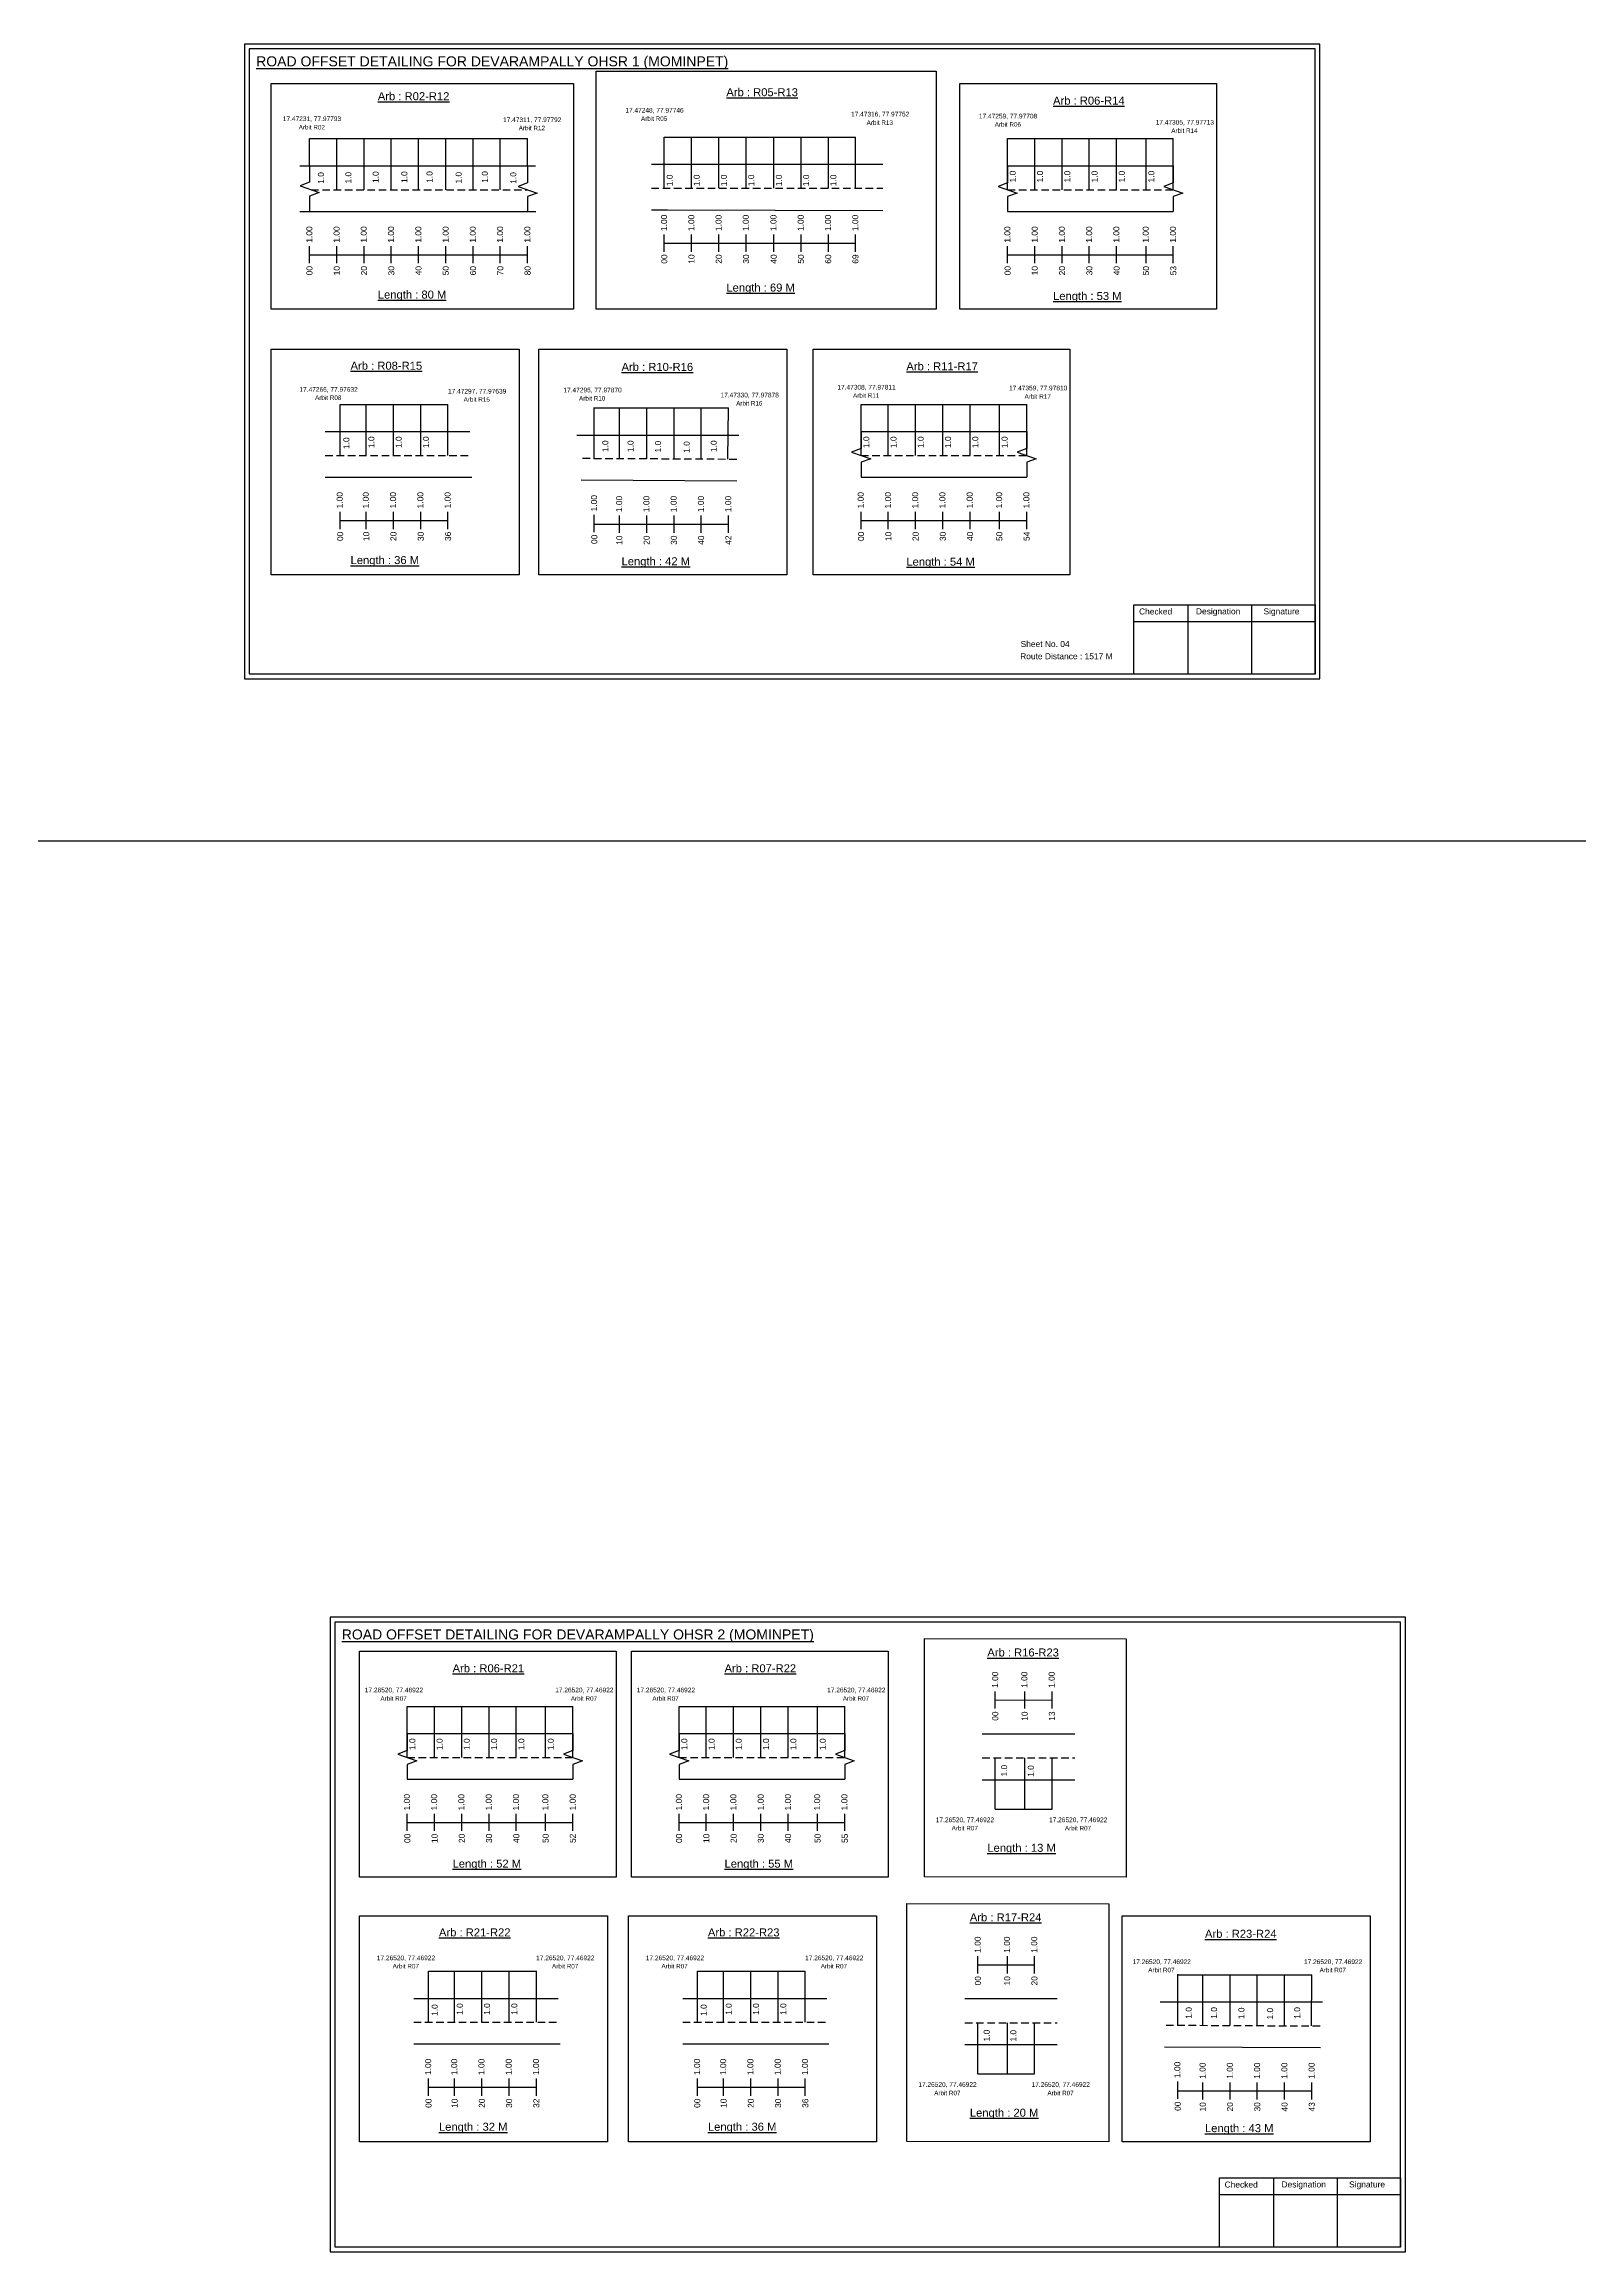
# Model space of a CAD drawing. Header units: inches. Extents: x 264 to 4896, y 229 to 3306.
# Drawn here: x 2901 to 3667, y 229 to 1331 of the extents above; entities that cross this region are included whole.
import ezdxf

# ---------------------------------------------------------------- set-up
doc = ezdxf.new("R2010")
doc.units = ezdxf.units.IN
doc.header["$MEASUREMENT"] = 0
doc.linetypes.add('DASHED2', pattern=[0.375, 0.25, -0.125])
doc.layers.add('PDF_Geometry', color=7, linetype='Continuous')
doc.layers.add('PDF_Text', color=5, linetype='Continuous')
doc.styles.add('PDF Arial', font='arial.ttf')
doc.styles.get("Standard").update_dxf_attribs({"font": 'arial.ttf'})

msp = doc.modelspace()

# ---------------------------------------------------------------- linework, layer by layer
at = {"color": 5}
for p, q in [((3033, 1283.5), (3141.8, 1283.5)), ((3210, 1284.2), (3305.5, 1284.2)), ((3381.3, 1283.5), (3464, 1283.5)), ((3048.3, 1150.8), (3102.1, 1150.8)), ((3175.1, 1149), (3242.1, 1149)), ((3308.2, 1150.8), (3390.9, 1150.8)), ((3081.8, 501), (3164.4, 501)), ((3217.4, 501), (3300.1, 501)), ((3375.2, 449.7), (3403.5, 449.7)), ((3092.4, 368.9), (3146.2, 368.9)), ((3226.6, 368.9), (3280.4, 368.9)), ((3466.2, 367), (3533.1, 367)), ((3366.5, 317.6), (3394.8, 317.6))]:
    msp.add_line(p, q, dxfattribs=at)
for p, q in [((3033, 1269.8), (3033, 1283.5)), ((3046.6, 1257.9), (3046.6, 1283.5)), ((3060.2, 1257.9), (3060.2, 1283.5)), ((3073.8, 1257.9), (3073.8, 1283.5)), ((3087.4, 1257.9), (3087.4, 1283.5)), ((3101, 1257.9), (3101, 1283.5)), ((3114.6, 1257.9), (3114.6, 1283.5)), ((3128.2, 1257.9), (3128.2, 1283.5)), ((3141.8, 1269.8), (3141.8, 1283.5)), ((3210, 1258.7), (3210, 1284.2)), ((3223.6, 1258.7), (3223.6, 1284.2)), ((3237.2, 1258.7), (3237.2, 1284.2)), ((3250.8, 1258.7), (3250.8, 1284.2)), ((3264.7, 1258.7), (3264.7, 1284.2)), ((3278.3, 1258.7), (3278.3, 1284.2)), ((3291.9, 1258.7), (3291.9, 1284.2)), ((3305.5, 1258.7), (3305.5, 1284.2)), ((3381.3, 1257.9), (3381.3, 1283.5)), ((3394.9, 1257.9), (3394.9, 1283.5)), ((3408.5, 1257.9), (3408.5, 1283.5)), ((3422.1, 1257.9), (3422.1, 1283.5)), ((3435.7, 1257.9), (3435.7, 1283.5)), ((3450.4, 1257.9), (3450.4, 1283.5)), ((3464, 1257.9), (3464, 1283.5)), ((3028.1, 1269.8), (3145.7, 1269.9)), ((3319.1, 1270.6), (3203.6, 1270.6)), ((3381.3, 1269.8), (3464, 1269.8)), ((3028.2, 1247.1), (3146, 1247.1)), ((3203.6, 1247.9), (3211.7, 1247.9)), ((3211.7, 1247.9), (3319.1, 1247.6)), ((3381.3, 1247.1), (3464, 1247.1)), ((3048.3, 1125.3), (3048.3, 1150.8)), ((3061.3, 1125.3), (3061.3, 1150.8)), ((3074.9, 1125.3), (3074.9, 1150.8)), ((3088.5, 1125.3), (3088.5, 1150.8)), ((3102.1, 1125.3), (3102.1, 1150.8)), ((3175.1, 1123.7), (3175.1, 1149.3)), ((3187.7, 1123.7), (3187.7, 1149)), ((3201.3, 1123.6), (3201.3, 1149)), ((3214.9, 1123.7), (3214.9, 1149)), ((3228.5, 1123.4), (3228.5, 1149)), ((3241.8, 1123.5), (3242.1, 1149)), ((3308.2, 1125.3), (3308.2, 1150.8)), ((3321.8, 1125.3), (3321.8, 1150.8)), ((3335.4, 1125.3), (3335.4, 1150.8)), ((3349, 1125.3), (3349, 1150.8)), ((3362.6, 1125.3), (3362.6, 1150.8)), ((3377.3, 1125.3), (3377.3, 1150.9)), ((3390.9, 1125.3), (3390.9, 1150.9)), ((3040.9, 1137.2), (3113, 1137.2)), ((3247.3, 1135.3), (3166.4, 1135.3)), ((3308.2, 1137.2), (3390.9, 1137.2)), ((3040.9, 1114.5), (3114, 1114.5)), ((3168.6, 1113.1), (3246.3, 1112.7)), ((3308.2, 1114.5), (3390.9, 1114.5)), ((264, 932.9), (3765.1, 932.9)), ((3081.8, 475.5), (3081.8, 501)), ((3095.4, 475.5), (3095.4, 501)), ((3109, 475.5), (3109, 501)), ((3122.6, 475.5), (3122.6, 501)), ((3136.2, 475.5), (3136.2, 501)), ((3150.8, 475.5), (3150.8, 501)), ((3164.4, 475.5), (3164.4, 501)), ((3217.4, 475.5), (3217.4, 501)), ((3231, 475.5), (3231, 501)), ((3244.6, 475.5), (3244.6, 501)), ((3258.2, 475.5), (3258.2, 501)), ((3271.8, 475.5), (3271.8, 501)), ((3286.5, 475.5), (3286.5, 501)), ((3300.1, 475.5), (3300.1, 501)), ((3081.8, 487.4), (3164.4, 487.4)), ((3217.4, 487.4), (3300.1, 487.4)), ((3414.8, 487.1), (3368.7, 487.1)), ((3375.2, 449.7), (3375.2, 475.3)), ((3389.9, 449.7), (3389.9, 475.3)), ((3403.5, 449.7), (3403.5, 475.3)), ((3081.8, 464.7), (3164.4, 464.7)), ((3217.4, 464.7), (3300.1, 464.7)), ((3368.7, 464.4), (3400.8, 464.4)), ((3400.8, 464.4), (3414.8, 464.4)), ((3092.4, 343.4), (3092.4, 368.9)), ((3105.4, 343.4), (3105.4, 368.9)), ((3119, 343.4), (3119, 368.9)), ((3132.6, 343.4), (3132.6, 368.9)), ((3146.2, 343.4), (3146.2, 368.9)), ((3226.6, 343.4), (3226.6, 368.9)), ((3239.6, 343.4), (3239.6, 368.9)), ((3253.2, 343.4), (3253.2, 368.9)), ((3266.8, 343.4), (3266.8, 368.9)), ((3280.4, 343.4), (3280.4, 368.9)), ((3466.2, 341.8), (3466.2, 367.3)), ((3478.7, 341.7), (3478.7, 367)), ((3492.3, 341.7), (3492.3, 367)), ((3505.9, 341.7), (3505.9, 367)), ((3519.5, 341.5), (3519.5, 367)), ((3532.9, 341.5), (3533.1, 367)), ((3085, 355.2), (3157.1, 355.2)), ((3219.2, 355.2), (3291.2, 355.2)), ((3406.1, 355), (3360, 355)), ((3538.4, 353.4), (3457.4, 353.4)), ((3366.5, 317.6), (3366.5, 343.1)), ((3381.2, 317.6), (3381.2, 343.1)), ((3394.8, 317.6), (3394.8, 343.1)), ((3085, 332.6), (3158.1, 332.6)), ((3219.2, 332.6), (3292.2, 332.6)), ((3360, 332.3), (3392.1, 332.3)), ((3392.1, 332.3), (3406.1, 332.3)), ((3459.6, 331.1), (3537.4, 330.7))]:
    msp.add_line(p, q)
at = {"linetype": 'DASHED2', "ltscale": 15}
for p, q in [((3033.8, 1257.9), (3141.8, 1257.9)), ((3203.6, 1258.7), (3319.1, 1258.7)), ((3381.3, 1257.9), (3464, 1257.9)), ((3040.9, 1125.3), (3113.5, 1125.3)), ((3169.3, 1123.9), (3247.6, 1123.5)), ((3308.2, 1125.3), (3390.9, 1125.3)), ((3081.8, 475.5), (3164.4, 475.5)), ((3217.4, 475.5), (3300.1, 475.5)), ((3368.7, 475.3), (3414.8, 475.3)), ((3085, 343.4), (3157.6, 343.4)), ((3219.2, 343.4), (3291.7, 343.4)), ((3360, 343.1), (3406.1, 343.1)), ((3460.4, 341.9), (3538.6, 341.5))]:
    msp.add_line(p, q, dxfattribs=at)
at = {"color": 217, "true_color": 0x93278f}
for p, q in [((3210, 1227), (3210, 1235.6)), ((3223.6, 1227), (3223.6, 1235.6)), ((3237.2, 1227), (3237.2, 1235.6)), ((3250.8, 1227), (3250.8, 1235.6)), ((3264.7, 1227), (3264.7, 1235.6)), ((3278.3, 1227), (3278.3, 1235.6)), ((3291.9, 1227), (3291.9, 1235.6)), ((3305.5, 1227), (3305.5, 1235.6)), ((3033, 1221.2), (3033, 1229.8)), ((3033, 1225.5), (3141.8, 1225.5)), ((3046.6, 1221.2), (3046.6, 1229.8)), ((3060.2, 1221.2), (3060.2, 1229.8)), ((3073.8, 1221.2), (3073.8, 1229.8)), ((3087.4, 1221.2), (3087.4, 1229.8)), ((3101, 1221.2), (3101, 1229.8)), ((3114.6, 1221.2), (3114.6, 1229.8)), ((3128.2, 1221.2), (3128.2, 1229.8)), ((3141.8, 1221.2), (3141.8, 1229.8)), ((3210, 1231.3), (3305.5, 1231.3)), ((3381.3, 1221.2), (3381.3, 1229.8)), ((3381.3, 1225.5), (3464, 1225.5)), ((3394.9, 1221.2), (3394.9, 1229.8)), ((3408.5, 1221.2), (3408.5, 1229.8)), ((3422.1, 1221.2), (3422.1, 1229.8)), ((3435.7, 1221.2), (3435.7, 1229.8)), ((3450.4, 1221.2), (3450.4, 1229.8)), ((3464, 1221.2), (3464, 1229.8)), ((3048.3, 1088.6), (3048.3, 1097.2)), ((3048.3, 1092.9), (3102.1, 1092.9)), ((3061.3, 1088.6), (3061.3, 1097.2)), ((3074.9, 1088.6), (3074.9, 1097.2)), ((3088.5, 1088.6), (3088.5, 1097.2)), ((3102.1, 1088.6), (3102.1, 1097.2)), ((3175.1, 1087.1), (3175.1, 1095.7)), ((3175.1, 1091), (3242.1, 1091)), ((3187.7, 1086.7), (3187.7, 1095.3)), ((3201.3, 1086.7), (3201.3, 1095.3)), ((3214.9, 1086.7), (3214.9, 1095.3)), ((3228.5, 1086.7), (3228.5, 1095.3)), ((3242.1, 1086.7), (3242.1, 1095.3)), ((3308.2, 1088.6), (3308.2, 1097.2)), ((3308.2, 1092.9), (3390.9, 1092.9)), ((3321.8, 1088.6), (3321.8, 1097.2)), ((3335.4, 1088.6), (3335.4, 1097.2)), ((3349, 1088.6), (3349, 1097.2)), ((3362.6, 1088.6), (3362.6, 1097.2)), ((3377.3, 1088.6), (3377.3, 1097.2)), ((3390.9, 1088.6), (3390.9, 1097.2)), ((3375.2, 499.9), (3375.2, 508.4)), ((3389.9, 499.9), (3389.9, 508.4)), ((3403.5, 499.9), (3403.5, 508.4)), ((3375.2, 504.1), (3403.5, 504.2)), ((3081.8, 438.8), (3081.8, 447.4)), ((3081.8, 443.1), (3164.4, 443.1)), ((3095.4, 438.8), (3095.4, 447.4)), ((3109, 438.8), (3109, 447.4)), ((3122.6, 438.8), (3122.6, 447.4)), ((3136.2, 438.8), (3136.2, 447.4)), ((3150.8, 438.8), (3150.8, 447.4)), ((3164.4, 438.8), (3164.4, 447.4)), ((3217.4, 438.8), (3217.4, 447.4)), ((3217.4, 443.1), (3300.1, 443.1)), ((3231, 438.8), (3231, 447.4)), ((3244.6, 438.8), (3244.6, 447.4)), ((3258.2, 438.8), (3258.2, 447.4)), ((3271.8, 438.8), (3271.8, 447.4)), ((3286.5, 438.8), (3286.5, 447.4)), ((3300.1, 438.8), (3300.1, 447.4)), ((3366.5, 367.7), (3366.5, 376.3)), ((3381.2, 367.7), (3381.2, 376.3)), ((3394.8, 367.7), (3394.8, 376.3)), ((3366.5, 372), (3394.8, 372)), ((3092.4, 306.7), (3092.4, 315.2)), ((3092.4, 310.9), (3146.2, 310.9)), ((3105.4, 306.7), (3105.4, 315.2)), ((3119, 306.7), (3119, 315.2)), ((3132.6, 306.7), (3132.6, 315.2)), ((3146.2, 306.7), (3146.2, 315.2)), ((3226.6, 306.7), (3226.6, 315.2)), ((3226.6, 310.9), (3280.4, 310.9)), ((3239.6, 306.7), (3239.6, 315.2)), ((3253.2, 306.7), (3253.2, 315.2)), ((3266.8, 306.7), (3266.8, 315.2)), ((3280.4, 306.7), (3280.4, 315.2)), ((3466.2, 305.2), (3466.2, 313.7)), ((3466.2, 309.1), (3533.1, 309.1)), ((3478.7, 304.8), (3478.7, 313.3)), ((3492.3, 304.8), (3492.3, 313.3)), ((3505.9, 304.8), (3505.9, 313.3)), ((3519.5, 304.8), (3519.5, 313.3)), ((3533.1, 304.8), (3533.1, 313.3))]:
    msp.add_line(p, q, dxfattribs=at)
for points in [[(3176.1, 1317.1), (3345.7, 1317.1), (3345.7, 1198.3), (3176.1, 1198.3)], [(3013.8, 1310.9), (3164.7, 1310.9), (3164.7, 1198.3), (3013.8, 1198.3)], [(3357.5, 1310.9), (3485.6, 1310.9), (3485.6, 1198.3), (3357.5, 1198.3)], [(3013.8, 1178.3), (3137.6, 1178.3), (3137.6, 1065.7), (3013.8, 1065.7)], [(3147.4, 1178.3), (3271.2, 1178.3), (3271.2, 1065.7), (3147.4, 1065.7)], [(3284.3, 1178.3), (3412.4, 1178.3), (3412.4, 1065.7), (3284.3, 1065.7)], [(3339.8, 534.8), (3440.5, 534.7), (3440.5, 415.8), (3339.8, 415.9)], [(3057.9, 528.5), (3186, 528.5), (3186, 415.8), (3057.9, 415.8)], [(3193.6, 528.5), (3321.7, 528.5), (3321.7, 415.8), (3193.6, 415.8)], [(3331.1, 402.6), (3431.8, 402.5), (3431.8, 283.7), (3331.1, 283.8)], [(3057.9, 396.4), (3181.7, 396.4), (3181.7, 283.7), (3057.9, 283.7)], [(3192.1, 396.4), (3315.9, 396.4), (3315.9, 283.7), (3192.1, 283.7)], [(3438.5, 396.4), (3562.3, 396.4), (3562.3, 283.7), (3438.5, 283.7)]]:
    msp.add_lwpolyline(points, close=True)
at = {"linetype": 'Continuous'}
for points in [[(3033, 1270.1), (3033, 1261.7), (3028.3, 1259.9), (3037.8, 1256.5), (3033, 1254.7), (3033, 1247.4)], [(3141.8, 1269.8), (3141.8, 1261.4), (3137.1, 1259.6), (3146.6, 1256.2), (3141.8, 1254.5), (3141.8, 1247.1)], [(3381.3, 1269.8), (3381.3, 1261.4), (3376.6, 1259.6), (3386.1, 1256.2), (3381.3, 1254.5), (3381.3, 1247.1)], [(3464, 1269.8), (3464, 1261.4), (3459.3, 1259.6), (3468.7, 1256.2), (3464, 1254.5), (3464, 1247.1)], [(3308.2, 1137.2), (3308.2, 1128.8), (3303.5, 1127), (3313, 1123.6), (3308.2, 1121.9), (3308.2, 1114.5)], [(3390.9, 1137.2), (3390.9, 1128.8), (3386.1, 1127), (3395.6, 1123.6), (3390.9, 1121.9), (3390.9, 1114.5)], [(3081.8, 487.4), (3081.8, 479), (3077, 477.2), (3086.5, 473.8), (3081.8, 472), (3081.8, 464.7)], [(3164.4, 487.4), (3164.4, 479), (3159.7, 477.2), (3169.2, 473.8), (3164.4, 472), (3164.4, 464.7)], [(3217.4, 487.4), (3217.4, 479), (3212.7, 477.2), (3222.2, 473.8), (3217.4, 472), (3217.4, 464.7)], [(3300.1, 487.4), (3300.1, 479), (3295.4, 477.2), (3304.8, 473.8), (3300.1, 472), (3300.1, 464.7)]]:
    msp.add_lwpolyline(points, dxfattribs=at)
at = {"layer": 'PDF_Geometry'}
for points in [[(3000.6, 1330.6), (3000.6, 1013.9), (3537.1, 1013.9), (3537.1, 1330.6)], [(3002.9, 1328.3), (3002.9, 1016.3), (3534.7, 1016.3), (3534.7, 1328.3)], [(3043.3, 545.5), (3043.3, 228.8), (3579.8, 228.8), (3579.8, 545.5)], [(3045.6, 543.1), (3045.6, 231.2), (3577.4, 231.2), (3577.4, 543.1)]]:
    msp.add_lwpolyline(points, close=True, dxfattribs=at)
at = {"layer": 'PDF_Geometry', "color": 242, "true_color": 0xcc1f26}
for points in [[(3534.7, 1016.2), (3444.3, 1016.2), (3444.3, 1050.8), (3534.7, 1050.8)], [(3577.4, 231.1), (3487, 231.1), (3487, 265.7), (3577.4, 265.7)]]:
    msp.add_lwpolyline(points, close=True, dxfattribs=at)
for points in [[(3471.3, 1050.8), (3471.3, 1016.2)], [(3503, 1050.8), (3503, 1016.2)], [(3444.3, 1042.4), (3534.7, 1042.4)], [(3514, 265.7), (3514, 231.1)], [(3545.7, 265.7), (3545.7, 231.1)], [(3487, 257.3), (3577.4, 257.3)]]:
    msp.add_lwpolyline(points, dxfattribs=at)

# ---------------------------------------------------------------- texts
at = {"color": 242, "true_color": 0xcd2027}
for s, height, p in [('%%UROAD OFFSET DETAILING FOR DEVARAMPALLY OHSR 1 (MOMINPET)', 5, (3006.4, 1319.5)), ('%%UArb : R02-R12', 4, (3067.1, 1302.6)), ('%%UArb : R05-R13', 4, (3241, 1304.6)), ('%%UArb : R06-R14', 4, (3404, 1300.4)), ('%%ULength : 80 M', 4, (3067.1, 1203.6)), ('%%ULength : 69 M', 4, (3241, 1207.1)), ('%%ULength : 53 M', 4, (3404, 1202.9)), ('%%UArb : R08-R15', 4, (3053.5, 1168.1)), ('%%UArb : R10-R16', 4, (3188.7, 1167.5)), ('%%UArb : R11-R17', 4, (3330.8, 1167.8)), ('%%ULength : 36 M', 4, (3053.5, 1071.1)), ('%%ULength : 42 M', 4, (3188.7, 1070.5)), ('%%ULength : 54 M', 4, (3330.8, 1070.3)), ('%%UROAD OFFSET DETAILING FOR DEVARAMPALLY OHSR 2 (MOMINPET)', 5, (3049.1, 534.4)), ('%%UArb : R16-R23', 4, (3371.2, 525.9)), ('%%UArb : R06-R21', 4, (3104.4, 518)), ('%%UArb : R07-R22', 4, (3240.1, 518)), ('%%ULength : 13 M', 4, (3371.2, 428.4)), ('%%ULength : 52 M', 4, (3104.4, 420.5)), ('%%ULength : 55 M', 4, (3240.1, 420.5)), ('%%UArb : R17-R24', 4, (3362.5, 393.7)), ('%%UArb : R21-R22', 4, (3097.6, 386.2)), ('%%UArb : R22-R23', 4, (3231.8, 386.2)), ('%%UArb : R23-R24', 4, (3479.8, 385.5)), ('%%ULength : 20 M', 4, (3362.5, 296.2)), ('%%ULength : 32 M', 4, (3097.6, 289.2)), ('%%ULength : 36 M', 4, (3231.8, 289.2)), ('%%ULength : 43 M', 4, (3479.8, 288.5))]:
    msp.add_text(s, height=height, dxfattribs=at).set_placement(p)
at = {"color": 5}
for s, height, p in [('17.47231, 77.97793', 2.34, (3019.7, 1292.2)), ('Arbit R02', 2.25, (3027.6, 1288)), ('17.47311, 77.97792', 2.34, (3129.6, 1291.7)), ('Arbit R12', 2.25, (3137.4, 1287.6)), ('17.47248, 77.97746', 2.34, (3190.6, 1296.4)), ('Arbit R05', 2.25, (3198.4, 1292.3)), ('17.47316, 77.97752', 2.34, (3303.2, 1294.5)), ('Arbit R13', 2.25, (3311, 1290.3)), ('17.47259, 77.97708', 2.34, (3367, 1293.5)), ('Arbit R06', 2.25, (3374.9, 1289.4)), ('17.47305, 77.97713', 2.34, (3455.2, 1290.4)), ('Arbit R14', 2.25, (3463, 1286.3)), ('17.47266, 77.97632', 2.34, (3028, 1157.1)), ('17.47297, 77.97639', 2.34, (3102.1, 1156.2)), ('17.47295, 77.97870', 2.34, (3159.7, 1156.8)), ('17.47308, 77.97811', 2.34, (3296.4, 1158.2)), ('17.47359, 77.97810', 2.34, (3382, 1157.8)), ('Arbit R08', 2.25, (3035.8, 1153)), ('Arbit R15', 2.25, (3109.9, 1152.1)), ('Arbit R10', 2.25, (3167.5, 1152.7)), ('17.47330, 77.97878', 2.34, (3238.1, 1154.3)), ('Arbit R16', 2.25, (3245.9, 1150.2)), ('Arbit R11', 2.25, (3304.2, 1154.1)), ('Arbit R17', 2.25, (3389.8, 1153.6)), ('17.26520, 77.46922', 2.34, (3060.6, 508)), ('17.26520, 77.46922', 2.34, (3155.6, 508)), ('17.26520, 77.46922', 2.34, (3196.3, 508)), ('17.26520, 77.46922', 2.34, (3291.3, 508)), ('Arbit R07', 2.25, (3068.4, 503.8)), ('Arbit R07', 2.25, (3163.4, 503.8)), ('Arbit R07', 2.25, (3204.1, 503.8)), ('Arbit R07', 2.25, (3299.1, 503.8)), ('17.26520, 77.46922', 2.34, (3345.5, 443.2)), ('Arbit R07', 2.25, (3353.4, 439.1)), ('17.26520, 77.46922', 2.34, (3402, 443.2)), ('Arbit R07', 2.25, (3409.9, 439.1)), ('17.26520, 77.46922', 2.34, (3066.6, 374.3)), ('17.26520, 77.46922', 2.34, (3146.1, 374.3)), ('17.26520, 77.46922', 2.34, (3200.8, 374.3)), ('17.26520, 77.46922', 2.34, (3280.3, 374.3)), ('17.26520, 77.46922', 2.34, (3443.7, 372.4)), ('17.26520, 77.46922', 2.34, (3529.2, 372.4)), ('Arbit R07', 2.25, (3074.5, 370.2)), ('Arbit R07', 2.25, (3154, 370.2)), ('Arbit R07', 2.25, (3208.6, 370.2)), ('Arbit R07', 2.25, (3288.1, 370.2)), ('Arbit R07', 2.25, (3451.5, 368.3)), ('Arbit R07', 2.25, (3537, 368.3)), ('17.26520, 77.46922', 2.34, (3336.8, 311.1)), ('Arbit R07', 2.25, (3344.7, 306.9)), ('17.26520, 77.46922', 2.34, (3393.3, 311.1)), ('Arbit R07', 2.25, (3401.2, 306.9))]:
    msp.add_text(s, height=height, dxfattribs=at).set_placement(p)
for p in [(3385.4, 1261.6), (3399, 1261.6), (3412.6, 1261.6), (3426.2, 1261.6), (3439.8, 1261.6), (3454.5, 1261.6), (3040.2, 1260.9), (3053.9, 1261), (3067.5, 1261.3), (3081.8, 1261.3), (3094.4, 1261.4), (3108.9, 1261), (3122, 1261.4), (3136.2, 1260.9), (3214.2, 1259.7), (3227.7, 1259.7), (3241.3, 1259.7), (3254.9, 1259.7), (3268.7, 1259.7), (3282.3, 1259.7), (3295.9, 1259.7), (3052.9, 1128.5), (3065.4, 1129), (3079, 1129), (3092.6, 1129), (3182.1, 1127), (3194.7, 1127), (3208.4, 1126.8), (3222.7, 1126.6), (3236.2, 1127), (3312.3, 1129), (3325.9, 1129), (3339.5, 1129), (3353.1, 1129), (3366.7, 1129), (3381.3, 1129), (3085.8, 479.2), (3099.4, 479.2), (3113, 479.2), (3126.6, 479.2), (3140.2, 479.2), (3154.9, 479.2), (3221.5, 479.2), (3235.1, 479.2), (3248.7, 479.2), (3262.3, 479.2), (3275.9, 479.2), (3290.6, 479.2), (3381.1, 466), (3394.4, 465.8), (3109.5, 347), (3123.1, 347), (3136.7, 347), (3243.7, 347), (3257.3, 347), (3270.9, 347), (3097, 346.5), (3231.2, 346.5), (3473.2, 345.1), (3485.8, 345.1), (3499.5, 344.9), (3513.8, 344.7), (3527.3, 345.1), (3372.4, 333.8), (3385.7, 333.7)]:
    msp.add_text('1.0', height=3, rotation=90).set_placement(p)
at = {"color": 217, "true_color": 0x93278f}
for s, p in [('1.00', (3211.4, 1237.3)), ('1.00', (3225, 1237.3)), ('1.00', (3238.6, 1237.3)), ('1.00', (3252.2, 1237.3)), ('1.00', (3266, 1237.3)), ('1.00', (3279.6, 1237.3)), ('1.00', (3293.2, 1237.3)), ('1.00', (3306.8, 1237.3)), ('1.00', (3034.4, 1231.5)), ('1.00', (3048, 1231.5)), ('1.00', (3061.6, 1231.5)), ('1.00', (3075.2, 1231.5)), ('1.00', (3088.8, 1231.5)), ('1.00', (3102.4, 1231.5)), ('1.00', (3116, 1231.5)), ('1.00', (3129.6, 1231.5)), ('1.00', (3143.2, 1231.5)), ('1.00', (3382.7, 1231.5)), ('1.00', (3396.3, 1231.5)), ('1.00', (3409.9, 1231.5)), ('1.00', (3423.5, 1231.5)), ('1.00', (3437.1, 1231.5)), ('1.00', (3451.7, 1231.5)), ('1.00', (3465.3, 1231.5)), ('00', (3211.5, 1221)), ('10', (3225.1, 1221)), ('20', (3238.7, 1221)), ('30', (3252.3, 1221)), ('40', (3266.1, 1221)), ('50', (3279.7, 1221)), ('60', (3293.3, 1221)), ('69', (3306.9, 1221)), ('00', (3034.5, 1215.2)), ('10', (3048.1, 1215.2)), ('20', (3061.7, 1215.2)), ('30', (3075.3, 1215.2)), ('40', (3088.9, 1215.2)), ('50', (3102.5, 1215.2)), ('60', (3116.1, 1215.2)), ('70', (3129.7, 1215.2)), ('80', (3143.3, 1215.2)), ('00', (3382.8, 1215.2)), ('10', (3396.4, 1215.2)), ('20', (3410, 1215.2)), ('30', (3423.6, 1215.2)), ('40', (3437.2, 1215.2)), ('50', (3451.9, 1215.2)), ('53', (3465.5, 1215.2)), ('1.00', (3049.6, 1098.9)), ('1.00', (3062.6, 1098.9)), ('1.00', (3076.2, 1098.9)), ('1.00', (3089.8, 1098.9)), ('1.00', (3103.4, 1098.9)), ('1.00', (3176.5, 1097.4)), ('1.00', (3189, 1097)), ('1.00', (3202.6, 1097)), ('1.00', (3216.2, 1097)), ('1.00', (3229.8, 1097)), ('1.00', (3243.4, 1097)), ('1.00', (3309.5, 1098.9)), ('1.00', (3323.1, 1098.9)), ('1.00', (3336.7, 1098.9)), ('1.00', (3350.3, 1098.9)), ('1.00', (3363.9, 1098.9)), ('1.00', (3378.6, 1098.9)), ('1.00', (3392.2, 1098.9)), ('00', (3049.8, 1082.6)), ('10', (3062.8, 1082.6)), ('20', (3076.4, 1082.6)), ('30', (3090, 1082.6)), ('36', (3103.6, 1082.6)), ('00', (3176.6, 1081.1)), ('10', (3189.1, 1080.7)), ('20', (3202.7, 1080.7)), ('30', (3216.3, 1080.7)), ('40', (3229.9, 1080.7)), ('42', (3243.5, 1080.7)), ('00', (3309.7, 1082.6)), ('10', (3323.3, 1082.6)), ('20', (3336.9, 1082.6)), ('30', (3350.5, 1082.6)), ('40', (3364.1, 1082.6)), ('50', (3378.7, 1082.6)), ('54', (3392.3, 1082.6)), ('1.00', (3376.6, 510.2)), ('1.00', (3391.2, 510.2)), ('1.00', (3404.8, 510.2)), ('00', (3376.7, 493.8)), ('10', (3391.3, 493.8)), ('13', (3404.9, 493.8)), ('1.00', (3083.1, 449.1)), ('1.00', (3096.7, 449.1)), ('1.00', (3110.3, 449.1)), ('1.00', (3123.9, 449.1)), ('1.00', (3137.5, 449.1)), ('1.00', (3152.2, 449.1)), ('1.00', (3165.8, 449.1)), ('1.00', (3218.8, 449.1)), ('1.00', (3232.4, 449.1)), ('1.00', (3246, 449.1)), ('1.00', (3259.6, 449.1)), ('1.00', (3273.2, 449.1)), ('1.00', (3287.8, 449.1)), ('1.00', (3301.4, 449.1)), ('00', (3083.3, 432.8)), ('10', (3096.9, 432.8)), ('20', (3110.5, 432.8)), ('30', (3124.1, 432.8)), ('40', (3137.7, 432.8)), ('50', (3152.3, 432.8)), ('52', (3165.9, 432.8)), ('00', (3218.9, 432.8)), ('10', (3232.5, 432.8)), ('20', (3246.1, 432.8)), ('30', (3259.7, 432.8)), ('40', (3273.3, 432.8)), ('50', (3288, 432.8)), ('55', (3301.6, 432.8)), ('1.00', (3367.9, 378)), ('1.00', (3382.5, 378)), ('1.00', (3396.1, 378)), ('00', (3368, 361.7)), ('10', (3382.6, 361.7)), ('20', (3396.2, 361.7)), ('1.00', (3093.7, 317)), ('1.00', (3106.7, 317)), ('1.00', (3120.3, 317)), ('1.00', (3133.9, 317)), ('1.00', (3147.5, 317)), ('1.00', (3227.9, 317)), ('1.00', (3240.9, 317)), ('1.00', (3254.5, 317)), ('1.00', (3268.1, 317)), ('1.00', (3281.7, 317)), ('1.00', (3467.5, 315.5)), ('1.00', (3480.1, 315.1)), ('1.00', (3493.7, 315.1)), ('1.00', (3507.3, 315.1)), ('1.00', (3520.9, 315.1)), ('1.00', (3534.5, 315.1)), ('00', (3093.9, 300.6)), ('10', (3106.9, 300.6)), ('20', (3120.5, 300.6)), ('30', (3134.1, 300.6)), ('32', (3147.7, 300.6)), ('00', (3228, 300.6)), ('10', (3241.1, 300.6)), ('20', (3254.7, 300.6)), ('30', (3268.3, 300.6)), ('36', (3281.9, 300.6)), ('00', (3467.7, 299.1)), ('10', (3480.2, 298.8)), ('20', (3493.8, 298.8)), ('30', (3507.4, 298.8)), ('40', (3521, 298.8)), ('43', (3534.6, 298.8))]:
    msp.add_text(s, height=3, rotation=90, dxfattribs=at).set_placement(p)
for s, p in [('Sheet No. 04', (3387.8, 1029.7)), ('Route Distance : 1517 M', (3387.6, 1023.6))]:
    msp.add_text(s, height=3).set_placement(p)
at = {"layer": 'PDF_Text', "color": 7, "attachment_point": 7, "style": 'PDF Arial'}
for s, insert, char_height in [('Checked', (3446.9, 1045.9), 3), ('Designation', (3475.3, 1045.1), 3.001), ('Signature', (3509, 1045.1), 3), ('Checked', (3489.6, 260.8), 3), ('Designation', (3518, 260), 3.001), ('Signature', (3551.7, 260), 3)]:
    msp.add_mtext(s, dxfattribs=dict(at, insert=insert, char_height=char_height))

doc.saveas('drawing.dxf')
